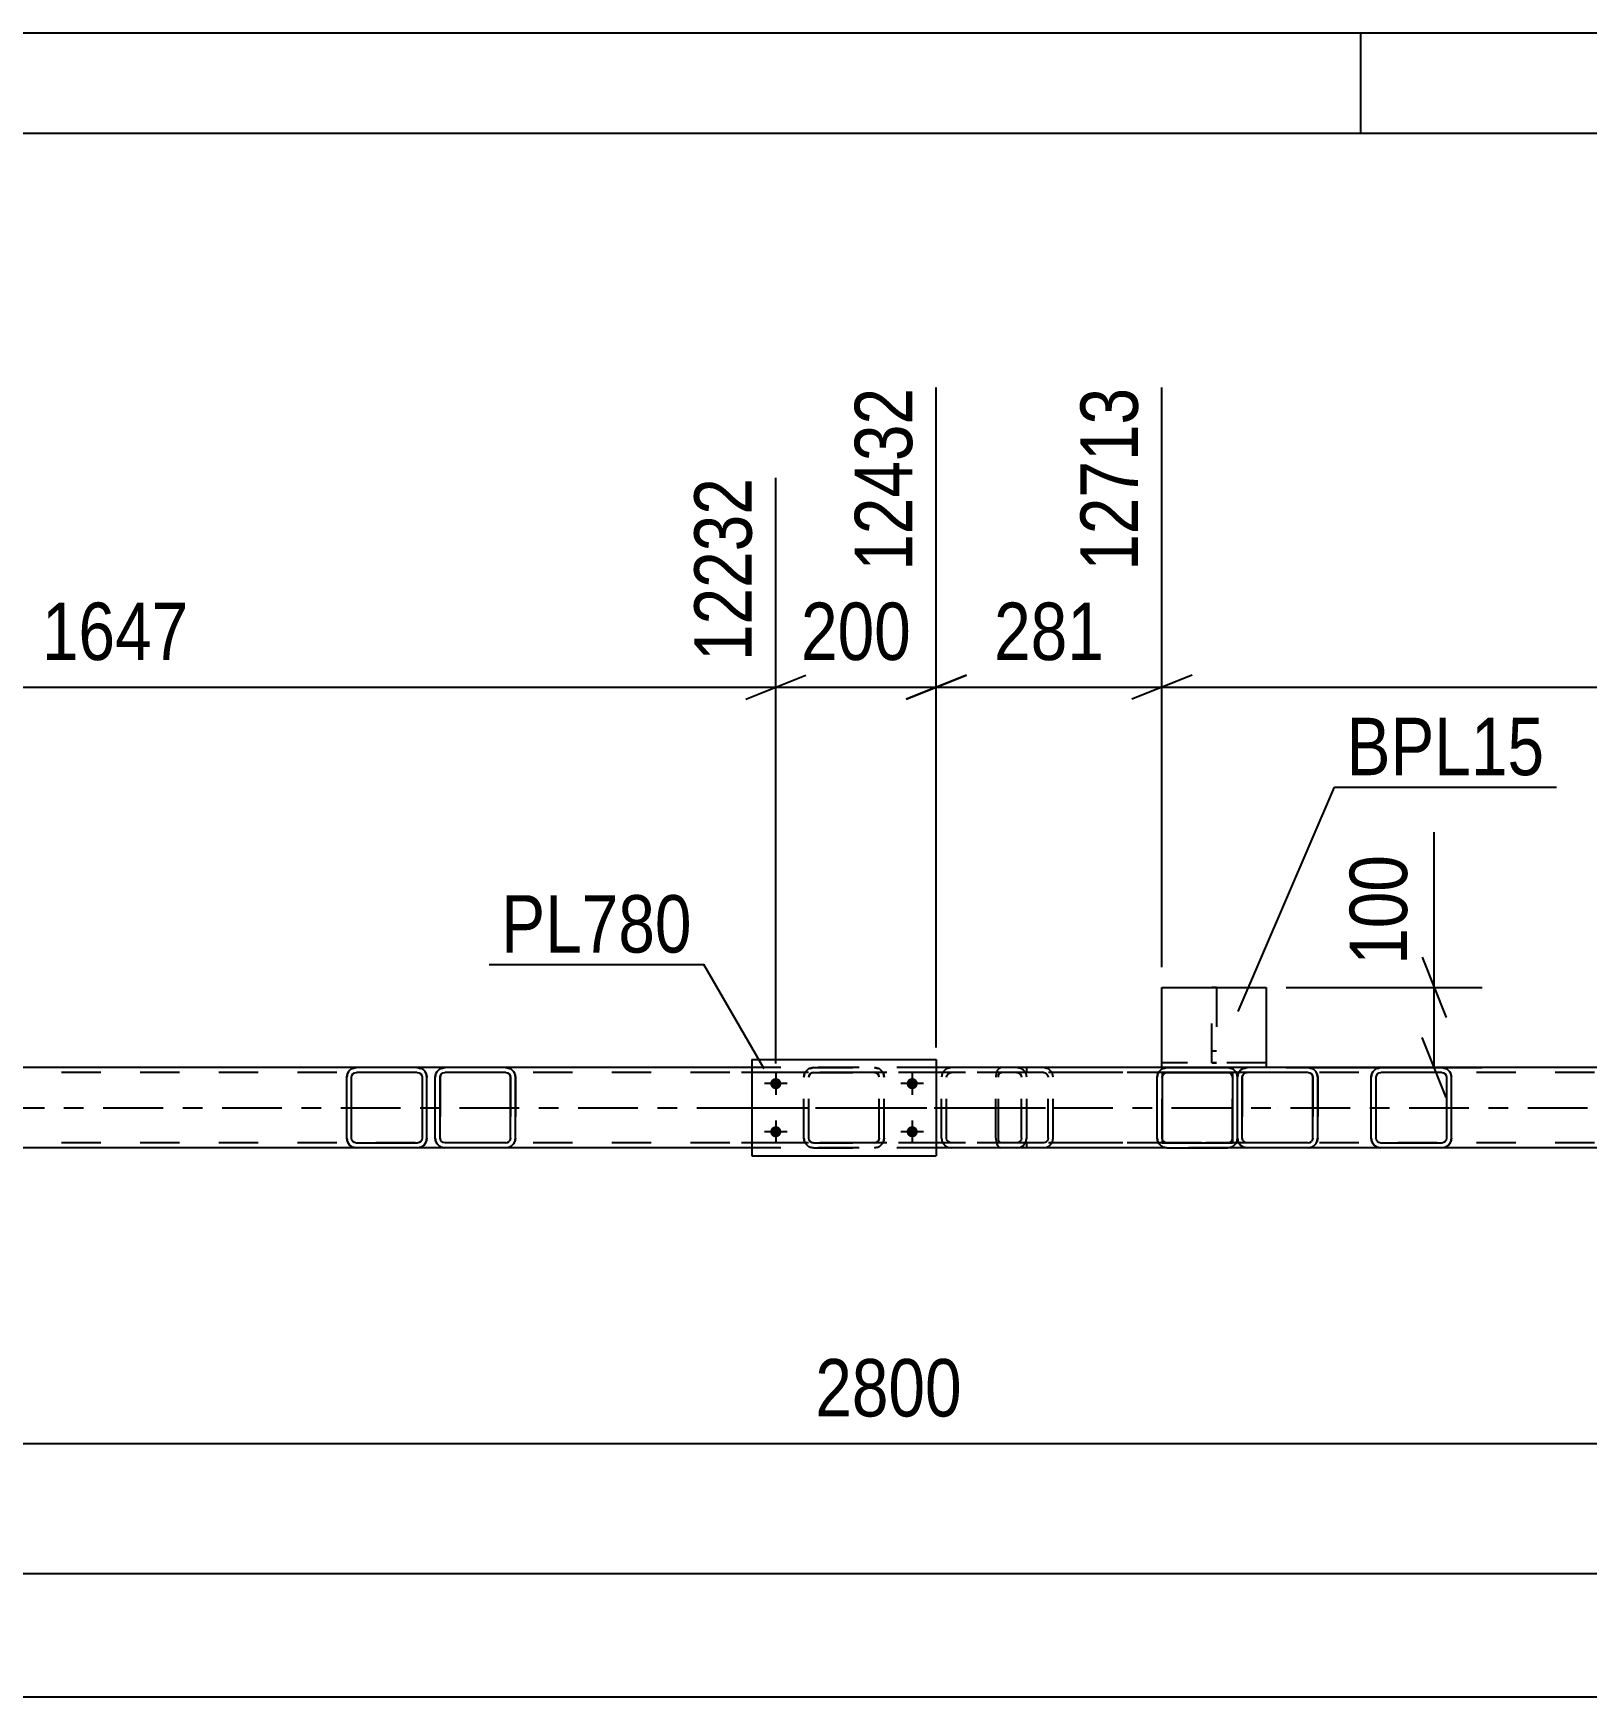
# Model space of a CAD drawing. Header units: millimetres. Extents: x -121 to 720, y -428 to 166.
# Drawn here: x 443.6 to 521, y 82.7 to 165.7 of the extents above; entities that cross this region are included whole.
import ezdxf

# ---------------------------------------------------------------- set-up
doc = ezdxf.new("R2010")
doc.units = ezdxf.units.MM
doc.linetypes.add('DXK_LINE_DOT2', pattern=[3.9198, 1.9599, -1.9599])
doc.linetypes.add('DXK_LINE_DOT3', pattern=[5.9187, 2.979, -0.9799, 0.9799, -0.9799])
doc.styles.add('Arial Narrow', font='ARIALN.TTF', dxfattribs={"height": 0.2})

# ---------------------------------------------------------------- blocks, each defined once
blk = doc.blocks.new('Unknown-318895430-1135')
at = {"color": 5, "linetype": 'Continuous'}
for p, q in [((719.765, 165.693), (-121.235, 165.693)), ((509.765, 160.693), (509.765, 165.693)), ((714.765, 160.693), (-116.235, 160.693))]:
    blk.add_line(p, q, dxfattribs=at)
blk = doc.blocks.new('Part-318895430-2291 - 2146')
at = {"color": 7, "linetype": 'DXK_LINE_DOT2'}
for p, q in [((491.584, 113.812), (491.563, 113.629)), ((491.643, 113.968), (491.584, 113.812)), ((491.731, 114.072), (491.643, 113.968)), ((491.699, 113.629), (491.709, 113.72)), ((491.709, 113.72), (491.738, 113.798)), ((491.834, 114.109), (491.731, 114.072)), ((491.738, 113.798), (491.782, 113.85)), ((491.782, 113.85), (491.834, 113.869)), ((503.991, 114.109), (491.834, 114.109)), ((503.991, 113.869), (491.834, 113.869)), ((493.11, 113.869), (493.11, 114.109)), ((494.118, 114.072), (493.925, 114.109)), ((493.925, 113.869), (494.022, 113.85)), ((494.022, 113.85), (494.103, 113.798)), ((494.103, 113.798), (494.158, 113.72)), ((494.158, 113.72), (494.177, 113.629)), ((494.393, 113.798), (494.39, 113.812)), ((494.428, 113.629), (494.393, 113.798)), ((491.563, 110.589), (491.563, 113.629)), ((491.699, 110.589), (491.699, 113.629)), ((494.177, 110.589), (494.177, 113.629)), ((494.428, 110.589), (494.428, 113.629)), ((491.563, 110.589), (491.584, 110.405)), ((491.584, 110.405), (491.643, 110.249)), ((491.709, 110.497), (491.699, 110.589)), ((491.738, 110.419), (491.709, 110.497)), ((491.782, 110.367), (491.738, 110.419)), ((491.834, 110.349), (491.782, 110.367)), ((503.991, 110.349), (491.834, 110.349)), ((493.11, 110.109), (493.11, 110.349)), ((494.022, 110.367), (493.925, 110.349)), ((494.103, 110.419), (494.022, 110.367)), ((494.158, 110.497), (494.103, 110.419)), ((494.177, 110.589), (494.158, 110.497)), ((494.39, 110.405), (494.428, 110.589)), ((491.643, 110.249), (491.731, 110.145)), ((491.731, 110.145), (491.834, 110.109)), ((503.991, 110.109), (491.834, 110.109)), ((493.925, 110.109), (494.118, 110.145))]:
    blk.add_line(p, q, dxfattribs=at)
for centre, start, end in [((493.94, 113.613), 23.84941, 68.8059), ((493.94, 110.604), 291.1941, 336.15059)]:
    blk.add_arc(centre, 0.492, start, end, dxfattribs=at)
blk = doc.blocks.new('Bolt-318895430-2246 - 2146')
at = {"linetype": 'Continuous'}
for points in [[(480.598, 113.029, -1), (480.598, 113.589, -1)], [(487.398, 113.029, -1), (487.398, 113.589, -1)], [(480.598, 110.629, -1), (480.598, 111.189, -1)], [(487.398, 110.629, -1), (487.398, 111.189, -1)]]:
    blk.add_hatch(color=1, dxfattribs=at).paths.add_polyline_path(points)
at = {"color": 1, "linetype": 'Continuous'}
for p, q in [((480.598, 113.869), (480.598, 112.749)), ((487.398, 113.869), (487.398, 112.749)), ((481.158, 113.309), (480.038, 113.309)), ((487.958, 113.309), (486.838, 113.309)), ((480.598, 111.469), (480.598, 110.349)), ((487.398, 111.469), (487.398, 110.349)), ((481.158, 110.909), (480.038, 110.909)), ((487.958, 110.909), (486.838, 110.909))]:
    blk.add_line(p, q, dxfattribs=at)
blk = doc.blocks.new('Part-318895430-2213 - 2146')
at = {"color": 2, "linetype": 'Continuous'}
for p, q in [((499.652, 113.812), (499.616, 113.629)), ((500.096, 114.109), (499.912, 114.072)), ((500.096, 114.109), (503.136, 114.109)), ((500.096, 114.109), (500.096, 114.109)), ((503.136, 114.109), (503.136, 114.109)), ((503.319, 114.072), (503.136, 114.109)), ((503.616, 113.629), (503.579, 113.812)), ((499.616, 110.589), (499.616, 113.629)), ((499.616, 110.589), (499.652, 110.405)), ((503.579, 110.405), (503.616, 110.589)), ((499.912, 110.145), (500.096, 110.109)), ((500.096, 110.109), (503.136, 110.109)), ((500.096, 110.109), (500.096, 110.109)), ((503.136, 110.109), (503.319, 110.145)), ((503.136, 110.109), (503.136, 110.109))]:
    blk.add_line(p, q, dxfattribs=at)
at = {"color": 7, "linetype": 'DXK_LINE_DOT2'}
for p, q in [((499.616, 113.629), (499.652, 113.812)), ((499.856, 113.629), (499.874, 113.72)), ((499.874, 113.72), (499.856, 113.629)), ((499.874, 113.72), (499.926, 113.798)), ((499.926, 113.798), (499.874, 113.72)), ((499.912, 114.072), (500.096, 114.109)), ((499.926, 113.798), (500.004, 113.85)), ((500.004, 113.85), (499.926, 113.798)), ((500.004, 113.85), (500.096, 113.869)), ((500.096, 113.869), (500.004, 113.85)), ((500.096, 114.109), (503.136, 114.109)), ((500.096, 113.869), (503.136, 113.869)), ((500.096, 113.869), (500.096, 113.869)), ((503.136, 113.869), (500.096, 113.869)), ((503.136, 114.109), (503.319, 114.072)), ((503.136, 113.869), (503.136, 113.869)), ((503.136, 113.869), (503.228, 113.85)), ((503.228, 113.85), (503.136, 113.869)), ((503.228, 113.85), (503.305, 113.798)), ((503.305, 113.798), (503.228, 113.85)), ((503.305, 113.798), (503.357, 113.72)), ((503.357, 113.72), (503.305, 113.798)), ((503.376, 113.629), (503.357, 113.72)), ((503.579, 113.812), (503.616, 113.629)), ((499.856, 110.589), (499.856, 113.629)), ((503.376, 110.589), (503.376, 113.629)), ((503.616, 110.589), (503.616, 113.629)), ((499.652, 110.405), (499.616, 110.589)), ((499.874, 110.497), (499.856, 110.589)), ((499.926, 110.419), (499.874, 110.497)), ((499.874, 110.497), (499.926, 110.419)), ((500.004, 110.367), (499.926, 110.419)), ((499.926, 110.419), (500.004, 110.367)), ((500.096, 110.349), (500.004, 110.367)), ((500.004, 110.367), (500.096, 110.349)), ((500.096, 110.349), (503.136, 110.349)), ((500.096, 110.349), (500.096, 110.349)), ((500.096, 110.349), (503.136, 110.349)), ((503.228, 110.367), (503.136, 110.349)), ((503.136, 110.349), (503.228, 110.367)), ((503.136, 110.349), (503.136, 110.349)), ((503.305, 110.419), (503.228, 110.367)), ((503.228, 110.367), (503.305, 110.419)), ((503.357, 110.497), (503.305, 110.419)), ((503.305, 110.419), (503.357, 110.497)), ((503.376, 110.589), (503.357, 110.497)), ((503.357, 110.497), (503.376, 110.589)), ((503.616, 110.589), (503.579, 110.405)), ((500.096, 110.109), (499.912, 110.145)), ((500.096, 110.109), (503.136, 110.109)), ((503.319, 110.145), (503.136, 110.109))]:
    blk.add_line(p, q, dxfattribs=at)
at = {"color": 7, "linetype": 'DXK_LINE_DOT3'}
blk.add_line((501.616, 112.109), (501.616, 112.109), dxfattribs=at)
at = {"color": 2, "linetype": 'Continuous'}
for centre, start, end in [((500.096, 113.629), 112.5, 157.5), ((503.136, 113.629), 22.5, 67.5), ((500.096, 110.589), 202.5, 247.5), ((503.136, 110.589), 292.5, 337.5)]:
    blk.add_arc(centre, 0.48, start, end, dxfattribs=at)
at = {"color": 7, "linetype": 'DXK_LINE_DOT2'}
for centre, start, end in [((500.096, 113.629), 112.5, 157.5), ((503.136, 113.629), 22.5, 67.5), ((500.096, 110.589), 202.5, 247.5), ((503.136, 110.589), 292.5, 337.5)]:
    blk.add_arc(centre, 0.48, start, end, dxfattribs=at)
blk = doc.blocks.new('Part-318895430-2218 - 2146')
at = {"color": 2, "linetype": 'Continuous'}
for p, q in [((479.398, 114.509), (479.398, 109.709)), ((479.398, 114.509), (488.598, 114.509)), ((488.598, 114.509), (488.598, 109.709)), ((479.398, 109.709), (488.598, 109.709))]:
    blk.add_line(p, q, dxfattribs=at)
blk = doc.blocks.new('Part-318895430-2219 - 2146')
at = {"color": 2, "linetype": 'Continuous'}
for p, q in [((510.321, 113.811), (510.284, 113.627)), ((510.524, 113.627), (510.542, 113.719)), ((510.542, 113.719), (510.594, 113.797)), ((510.764, 114.107), (510.58, 114.071)), ((510.594, 113.797), (510.672, 113.849)), ((510.672, 113.849), (510.764, 113.867)), ((513.804, 114.107), (510.764, 114.107)), ((513.804, 113.867), (510.764, 113.867)), ((513.988, 114.071), (513.804, 114.107)), ((513.804, 113.867), (513.896, 113.849)), ((513.896, 113.849), (513.974, 113.797)), ((513.974, 113.797), (514.026, 113.719)), ((514.026, 113.719), (514.044, 113.627)), ((514.284, 113.627), (514.247, 113.811)), ((510.284, 110.587), (510.284, 113.627)), ((510.524, 110.587), (510.524, 113.627)), ((514.044, 113.627), (514.044, 110.587)), ((514.284, 110.587), (514.284, 113.627)), ((510.284, 110.587), (510.321, 110.403)), ((510.542, 110.495), (510.524, 110.587)), ((510.594, 110.417), (510.542, 110.495)), ((510.672, 110.365), (510.594, 110.417)), ((510.764, 110.347), (510.672, 110.365)), ((513.804, 110.347), (510.764, 110.347)), ((513.896, 110.365), (513.804, 110.347)), ((513.974, 110.417), (513.896, 110.365)), ((514.026, 110.495), (513.974, 110.417)), ((514.044, 110.587), (514.026, 110.495)), ((514.247, 110.403), (514.284, 110.587)), ((510.58, 110.144), (510.764, 110.107)), ((513.804, 110.107), (510.764, 110.107)), ((513.804, 110.107), (513.988, 110.144))]:
    blk.add_line(p, q, dxfattribs=at)
at = {"color": 7, "linetype": 'DXK_LINE_DOT2'}
for p, q in [((510.284, 113.627), (510.291, 113.662)), ((510.291, 113.662), (510.321, 113.811)), ((510.58, 114.071), (510.764, 114.107)), ((513.804, 114.107), (513.988, 114.071)), ((514.247, 113.811), (514.277, 113.662)), ((514.277, 113.662), (514.284, 113.627)), ((510.321, 110.403), (510.284, 110.587)), ((514.284, 110.587), (514.247, 110.403)), ((510.764, 110.107), (510.58, 110.144)), ((513.988, 110.144), (513.804, 110.107))]:
    blk.add_line(p, q, dxfattribs=at)
at = {"color": 7, "linetype": 'DXK_LINE_DOT3'}
blk.add_line((512.284, 112.107), (512.284, 112.107), dxfattribs=at)
at = {"color": 2, "linetype": 'Continuous'}
for centre, start, end in [((510.764, 113.627), 112.5, 157.5), ((513.804, 113.627), 22.5, 67.5), ((510.764, 110.587), 202.5, 247.5), ((513.804, 110.587), 292.5, 337.5)]:
    blk.add_arc(centre, 0.48, start, end, dxfattribs=at)
at = {"color": 7, "linetype": 'DXK_LINE_DOT2'}
for centre, start, end in [((510.764, 113.627), 112.5, 157.5), ((513.804, 113.627), 22.5, 67.5), ((510.764, 110.587), 202.5, 247.5), ((513.804, 110.587), 292.5, 337.5)]:
    blk.add_arc(centre, 0.48, start, end, dxfattribs=at)
blk = doc.blocks.new('Part-318895430-2279 - 2146')
at = {"color": 7, "linetype": 'DXK_LINE_DOT2'}
for p, q in [((492.6, 114.109), (477.611, 114.109)), ((492.6, 113.869), (477.611, 113.869)), ((488.89, 113.798), (488.854, 113.629)), ((488.893, 113.812), (488.89, 113.798)), ((489.109, 113.629), (489.129, 113.72)), ((489.129, 113.72), (489.184, 113.798)), ((489.365, 114.109), (489.169, 114.072)), ((489.184, 113.798), (489.267, 113.85)), ((489.267, 113.85), (489.365, 113.869)), ((492.795, 114.072), (492.6, 114.109)), ((492.6, 113.869), (492.697, 113.85)), ((492.697, 113.85), (492.78, 113.798)), ((492.78, 113.798), (492.836, 113.72)), ((492.836, 113.72), (492.855, 113.629)), ((493.074, 113.798), (493.072, 113.812)), ((493.11, 113.629), (493.074, 113.798)), ((488.854, 110.589), (488.854, 113.629)), ((489.109, 110.589), (489.109, 113.629)), ((492.855, 110.589), (492.855, 113.629)), ((493.11, 110.589), (493.11, 113.629)), ((492.6, 110.349), (477.611, 110.349)), ((488.854, 110.589), (488.893, 110.405)), ((489.129, 110.497), (489.109, 110.589)), ((489.184, 110.419), (489.129, 110.497)), ((489.267, 110.367), (489.184, 110.419)), ((489.365, 110.349), (489.267, 110.367)), ((492.697, 110.367), (492.6, 110.349)), ((492.78, 110.419), (492.697, 110.367)), ((492.836, 110.497), (492.78, 110.419)), ((492.855, 110.589), (492.836, 110.497)), ((493.072, 110.405), (493.11, 110.589)), ((492.6, 110.109), (477.611, 110.109)), ((489.169, 110.145), (489.365, 110.109)), ((492.6, 110.109), (492.795, 110.145))]:
    blk.add_line(p, q, dxfattribs=at)
at = {"color": 7, "linetype": 'DXK_LINE_DOT3'}
blk.add_line((479.229, 112.109), (494.402, 112.109), dxfattribs=at)
at = {"color": 7, "linetype": 'DXK_LINE_DOT2'}
for centre, start, end in [((489.345, 113.608), 110.75831, 155.68004), ((492.619, 113.608), 24.31996, 69.24168), ((489.345, 110.609), 204.31996, 249.24168), ((492.619, 110.609), 290.75831, 335.68004)]:
    blk.add_arc(centre, 0.496, start, end, dxfattribs=at)
blk = doc.blocks.new('Part-318895430-2337 - 2146')
at = {"color": 2, "linetype": 'Continuous'}
for p, q in [((459.24, 113.811), (459.204, 113.627)), ((459.444, 113.627), (459.462, 113.719)), ((459.462, 113.719), (459.514, 113.797)), ((459.684, 114.107), (459.5, 114.071)), ((459.514, 113.797), (459.592, 113.849)), ((459.592, 113.849), (459.684, 113.867)), ((462.724, 114.107), (459.684, 114.107)), ((462.724, 113.867), (459.684, 113.867)), ((462.907, 114.071), (462.724, 114.107)), ((462.724, 113.867), (462.815, 113.849)), ((462.815, 113.849), (462.893, 113.797)), ((462.893, 113.797), (462.945, 113.719)), ((462.945, 113.719), (462.964, 113.627)), ((463.204, 113.627), (463.167, 113.811)), ((459.204, 110.587), (459.204, 113.627)), ((459.444, 110.587), (459.444, 113.627)), ((462.964, 113.627), (462.964, 110.587)), ((463.204, 110.587), (463.204, 113.627)), ((459.204, 110.587), (459.24, 110.403)), ((459.462, 110.495), (459.444, 110.587)), ((459.514, 110.417), (459.462, 110.495)), ((459.592, 110.365), (459.514, 110.417)), ((459.684, 110.347), (459.592, 110.365)), ((462.724, 110.347), (459.684, 110.347)), ((462.815, 110.365), (462.724, 110.347)), ((462.893, 110.417), (462.815, 110.365)), ((462.945, 110.495), (462.893, 110.417)), ((462.964, 110.587), (462.945, 110.495)), ((463.167, 110.403), (463.204, 110.587)), ((459.5, 110.144), (459.684, 110.107)), ((462.724, 110.107), (459.684, 110.107)), ((462.724, 110.107), (462.907, 110.144))]:
    blk.add_line(p, q, dxfattribs=at)
at = {"color": 7, "linetype": 'DXK_LINE_DOT2'}
for p, q in [((459.209, 113.654), (459.24, 113.811)), ((459.5, 114.071), (459.684, 114.107)), ((462.724, 114.107), (462.907, 114.071)), ((463.167, 113.811), (463.198, 113.654)), ((459.204, 113.627), (459.209, 113.654)), ((463.198, 113.654), (463.204, 113.627)), ((459.24, 110.403), (459.204, 110.587)), ((463.204, 110.587), (463.167, 110.403)), ((459.684, 110.107), (459.5, 110.144)), ((462.907, 110.144), (462.724, 110.107))]:
    blk.add_line(p, q, dxfattribs=at)
at = {"color": 7, "linetype": 'DXK_LINE_DOT3'}
blk.add_line((461.204, 112.107), (461.204, 112.107), dxfattribs=at)
at = {"color": 2, "linetype": 'Continuous'}
for centre, start, end in [((459.684, 113.627), 112.5, 157.5), ((462.724, 113.627), 22.5, 67.5), ((459.684, 110.587), 202.5, 247.5), ((462.724, 110.587), 292.5, 337.5)]:
    blk.add_arc(centre, 0.48, start, end, dxfattribs=at)
at = {"color": 7, "linetype": 'DXK_LINE_DOT2'}
for centre, start, end in [((459.684, 113.627), 112.5, 157.5), ((462.724, 113.627), 22.5, 67.5), ((459.684, 110.587), 202.5, 247.5), ((462.724, 110.587), 292.5, 337.5)]:
    blk.add_arc(centre, 0.48, start, end, dxfattribs=at)
blk = doc.blocks.new('Part-318895430-2401 - 2146')
at = {"color": 7, "linetype": 'DXK_LINE_DOT2'}
for p, q in [((481.998, 113.629), (482.034, 113.812)), ((482.034, 113.812), (481.998, 113.629)), ((482.238, 113.629), (482.256, 113.72)), ((482.256, 113.72), (482.238, 113.629)), ((482.256, 113.72), (482.308, 113.798)), ((482.308, 113.798), (482.256, 113.72)), ((482.294, 114.072), (482.478, 114.109)), ((482.478, 114.109), (482.294, 114.072)), ((482.308, 113.798), (482.386, 113.85)), ((482.386, 113.85), (482.308, 113.798)), ((482.386, 113.85), (482.478, 113.869)), ((482.478, 113.869), (482.386, 113.85)), ((482.478, 114.109), (485.518, 114.109)), ((482.478, 114.109), (482.478, 114.109)), ((482.478, 114.109), (485.518, 114.109)), ((482.478, 113.869), (485.518, 113.869)), ((482.478, 113.869), (482.478, 113.869)), ((485.518, 113.869), (482.478, 113.869)), ((485.518, 114.109), (485.518, 114.109)), ((485.518, 114.109), (485.701, 114.072)), ((485.701, 114.072), (485.518, 114.109)), ((485.518, 113.869), (485.518, 113.869)), ((485.518, 113.869), (485.61, 113.85)), ((485.61, 113.85), (485.518, 113.869)), ((485.61, 113.85), (485.687, 113.798)), ((485.687, 113.798), (485.61, 113.85)), ((485.687, 113.798), (485.739, 113.72)), ((485.739, 113.72), (485.687, 113.798)), ((485.758, 113.629), (485.739, 113.72)), ((485.961, 113.812), (485.998, 113.629)), ((485.998, 113.629), (485.961, 113.812)), ((481.998, 110.589), (481.998, 113.629)), ((482.238, 110.589), (482.238, 113.629)), ((485.758, 110.589), (485.758, 113.629)), ((485.998, 110.589), (485.998, 113.629)), ((482.034, 110.405), (481.998, 110.589)), ((481.998, 110.589), (482.034, 110.405)), ((482.256, 110.497), (482.238, 110.589)), ((482.308, 110.419), (482.256, 110.497)), ((482.256, 110.497), (482.308, 110.419)), ((482.386, 110.367), (482.308, 110.419)), ((482.308, 110.419), (482.386, 110.367)), ((482.478, 110.349), (482.386, 110.367)), ((482.386, 110.367), (482.478, 110.349)), ((482.478, 110.349), (485.518, 110.349)), ((482.478, 110.349), (482.478, 110.349)), ((482.478, 110.349), (485.518, 110.349)), ((485.61, 110.367), (485.518, 110.349)), ((485.518, 110.349), (485.61, 110.367)), ((485.518, 110.349), (485.518, 110.349)), ((485.687, 110.419), (485.61, 110.367)), ((485.61, 110.367), (485.687, 110.419)), ((485.739, 110.497), (485.687, 110.419)), ((485.687, 110.419), (485.739, 110.497)), ((485.758, 110.589), (485.739, 110.497)), ((485.739, 110.497), (485.758, 110.589)), ((485.998, 110.589), (485.961, 110.405)), ((485.961, 110.405), (485.998, 110.589)), ((482.478, 110.109), (482.294, 110.145)), ((482.294, 110.145), (482.478, 110.109)), ((482.478, 110.109), (485.518, 110.109)), ((482.478, 110.109), (482.478, 110.109)), ((482.478, 110.109), (485.518, 110.109)), ((485.701, 110.145), (485.518, 110.109)), ((485.518, 110.109), (485.701, 110.145)), ((485.518, 110.109), (485.518, 110.109))]:
    blk.add_line(p, q, dxfattribs=at)
at = {"color": 7, "linetype": 'DXK_LINE_DOT3'}
blk.add_line((483.998, 112.109), (483.998, 112.109), dxfattribs=at)
at = {"color": 7, "linetype": 'DXK_LINE_DOT2'}
for centre, start, end in [((482.478, 113.629), 112.5, 157.5), ((482.478, 113.629), 112.5, 157.5), ((485.518, 113.629), 22.5, 67.5), ((485.518, 113.629), 22.5, 67.5), ((482.478, 110.589), 202.5, 247.5), ((482.478, 110.589), 202.5, 247.5), ((485.518, 110.589), 292.5, 337.5), ((485.518, 110.589), 292.5, 337.5)]:
    blk.add_arc(centre, 0.48, start, end, dxfattribs=at)
blk = doc.blocks.new('Part-318895430-2463 - 2146')
at = {"color": 2, "linetype": 'Continuous'}
for p, q in [((463.653, 113.812), (463.616, 113.629)), ((463.856, 113.629), (463.874, 113.72)), ((463.874, 113.72), (463.927, 113.798)), ((464.096, 114.109), (463.913, 114.072)), ((463.927, 113.798), (464.004, 113.85)), ((464.004, 113.85), (464.096, 113.869)), ((467.136, 114.109), (464.096, 114.109)), ((467.136, 113.869), (464.096, 113.869)), ((467.32, 114.072), (467.136, 114.109)), ((467.136, 113.869), (467.228, 113.85)), ((467.228, 113.85), (467.306, 113.798)), ((467.306, 113.798), (467.358, 113.72)), ((467.358, 113.72), (467.376, 113.629)), ((467.616, 113.629), (467.58, 113.812)), ((463.616, 110.589), (463.616, 113.629)), ((463.616, 113.629), (463.616, 113.629)), ((463.856, 110.589), (463.856, 113.629)), ((463.856, 113.629), (463.856, 113.629)), ((467.376, 110.589), (467.376, 113.629)), ((467.376, 113.629), (467.376, 113.629)), ((467.616, 110.589), (467.616, 113.629)), ((467.616, 113.629), (467.616, 113.629)), ((463.616, 110.589), (463.616, 110.589)), ((463.616, 110.589), (463.653, 110.405)), ((463.856, 110.589), (463.856, 110.589)), ((463.874, 110.497), (463.856, 110.589)), ((463.874, 110.497), (463.927, 110.419)), ((463.927, 110.419), (464.004, 110.367)), ((464.096, 110.349), (464.004, 110.367)), ((467.136, 110.349), (464.096, 110.349)), ((467.136, 110.349), (467.228, 110.367)), ((467.228, 110.367), (467.306, 110.419)), ((467.358, 110.497), (467.306, 110.419)), ((467.376, 110.589), (467.358, 110.497)), ((467.376, 110.589), (467.376, 110.589)), ((467.58, 110.405), (467.616, 110.589)), ((467.616, 110.589), (467.616, 110.589)), ((463.913, 110.145), (464.096, 110.109)), ((467.136, 110.109), (464.096, 110.109)), ((467.136, 110.109), (467.32, 110.145))]:
    blk.add_line(p, q, dxfattribs=at)
at = {"color": 7, "linetype": 'DXK_LINE_DOT2'}
for p, q in [((463.616, 113.629), (463.653, 113.812)), ((463.874, 113.72), (463.856, 113.629)), ((463.874, 113.72), (463.874, 113.72)), ((463.913, 114.072), (464.096, 114.109)), ((463.927, 113.798), (463.927, 113.798)), ((464.004, 113.85), (464.004, 113.85)), ((467.136, 114.109), (467.32, 114.072)), ((467.136, 113.869), (467.136, 113.869)), ((467.228, 113.85), (467.228, 113.85)), ((467.306, 113.798), (467.306, 113.798)), ((467.376, 113.629), (467.358, 113.72)), ((467.58, 113.812), (467.616, 113.629)), ((463.616, 110.589), (463.616, 113.629)), ((463.856, 113.629), (463.856, 110.589)), ((467.376, 113.629), (467.376, 110.589)), ((467.616, 113.629), (467.616, 110.589)), ((463.653, 110.405), (463.616, 110.589)), ((463.856, 110.589), (463.874, 110.497)), ((463.874, 110.497), (463.874, 110.497)), ((467.136, 110.349), (467.136, 110.349)), ((467.358, 110.497), (467.376, 110.589)), ((467.616, 110.589), (467.58, 110.405)), ((464.096, 110.109), (463.913, 110.145)), ((467.32, 110.145), (467.136, 110.109))]:
    blk.add_line(p, q, dxfattribs=at)
at = {"color": 2, "linetype": 'Continuous'}
for centre, start, end in [((464.096, 113.629), 112.5, 157.5), ((467.136, 113.629), 22.5, 67.5), ((464.096, 110.589), 202.5, 247.5), ((467.136, 110.589), 292.5, 337.5)]:
    blk.add_arc(centre, 0.48, start, end, dxfattribs=at)
at = {"color": 7, "linetype": 'DXK_LINE_DOT2'}
for centre, start, end in [((464.096, 113.629), 112.5, 157.5), ((467.136, 113.629), 22.5, 67.5), ((464.096, 110.589), 202.5, 247.5), ((467.136, 110.589), 292.5, 337.5)]:
    blk.add_arc(centre, 0.48, start, end, dxfattribs=at)
blk = doc.blocks.new('Part-318895430-2469 - 2146')
at = {"color": 2, "linetype": 'Continuous'}
for p, q in [((499.856, 113.869), (499.856, 110.349)), ((499.856, 113.869), (503.376, 113.869)), ((503.376, 113.869), (503.376, 110.349)), ((499.856, 110.349), (503.376, 110.349))]:
    blk.add_line(p, q, dxfattribs=at)
blk = doc.blocks.new('Part-318895430-2472 - 2146')
at = {"color": 7, "linetype": 'DXK_LINE_DOT2'}
for p, q in [((502.331, 114.35), (502.331, 118.11)), ((502.571, 118.11), (502.331, 118.11)), ((502.571, 118.11), (502.571, 114.35)), ((502.331, 114.95), (502.571, 114.95)), ((502.331, 114.351), (502.571, 114.351)), ((502.571, 114.35), (502.331, 114.35))]:
    blk.add_line(p, q, dxfattribs=at)
blk = doc.blocks.new('Part-318895430-2487 - 2146')
at = {"color": 2, "linetype": 'Continuous'}
for p, q in [((499.851, 114.11), (499.851, 118.11)), ((499.851, 118.11), (505.051, 118.11)), ((505.051, 118.11), (505.051, 114.11)), ((499.851, 114.111), (499.851, 114.11)), ((505.051, 114.11), (499.851, 114.11)), ((505.051, 114.11), (505.051, 114.111))]:
    blk.add_line(p, q, dxfattribs=at)
at = {"color": 7, "linetype": 'DXK_LINE_DOT2'}
for p, q in [((505.051, 114.351), (499.851, 114.351)), ((499.851, 114.35), (499.851, 114.351)), ((505.051, 114.35), (499.851, 114.35)), ((499.851, 114.111), (499.851, 114.131)), ((505.051, 114.111), (499.851, 114.111)), ((505.051, 114.35), (505.051, 114.351)), ((505.051, 114.111), (505.051, 114.131))]:
    blk.add_line(p, q, dxfattribs=at)
blk = doc.blocks.new('Part-318895430-2488 - 2146')
at = {"color": 2, "linetype": 'Continuous'}
for p, q in [((503.652, 113.812), (503.616, 113.629)), ((503.856, 113.629), (503.874, 113.72)), ((503.874, 113.72), (503.926, 113.798)), ((504.096, 114.109), (503.912, 114.072)), ((503.926, 113.798), (504.004, 113.85)), ((504.004, 113.85), (504.096, 113.869)), ((507.136, 114.109), (504.096, 114.109)), ((507.136, 113.869), (504.096, 113.869)), ((507.319, 114.072), (507.136, 114.109)), ((507.136, 113.869), (507.228, 113.85)), ((507.228, 113.85), (507.305, 113.798)), ((507.305, 113.798), (507.357, 113.72)), ((507.357, 113.72), (507.376, 113.629)), ((507.616, 113.629), (507.579, 113.812)), ((503.616, 110.589), (503.616, 113.629)), ((503.616, 113.629), (503.616, 113.629)), ((503.856, 110.589), (503.856, 113.629)), ((503.856, 113.629), (503.856, 113.629)), ((507.376, 110.589), (507.376, 113.629)), ((507.376, 113.629), (507.376, 113.629)), ((507.616, 110.589), (507.616, 113.629)), ((507.616, 113.629), (507.616, 113.629)), ((503.616, 110.589), (503.616, 110.589)), ((503.616, 110.589), (503.652, 110.405)), ((503.856, 110.589), (503.856, 110.589)), ((503.874, 110.497), (503.856, 110.589)), ((503.874, 110.497), (503.926, 110.419)), ((503.926, 110.419), (504.004, 110.367)), ((504.096, 110.349), (504.004, 110.367)), ((507.136, 110.349), (504.096, 110.349)), ((507.136, 110.349), (507.228, 110.367)), ((507.228, 110.367), (507.305, 110.419)), ((507.357, 110.497), (507.305, 110.419)), ((507.376, 110.589), (507.357, 110.497)), ((507.376, 110.589), (507.376, 110.589)), ((507.579, 110.405), (507.616, 110.589)), ((507.616, 110.589), (507.616, 110.589)), ((503.912, 110.145), (504.096, 110.109)), ((507.136, 110.109), (504.096, 110.109)), ((507.136, 110.109), (507.319, 110.145))]:
    blk.add_line(p, q, dxfattribs=at)
at = {"color": 7, "linetype": 'DXK_LINE_DOT2'}
for p, q in [((503.616, 113.629), (503.652, 113.812)), ((503.874, 113.72), (503.856, 113.629)), ((503.874, 113.72), (503.874, 113.72)), ((503.912, 114.072), (504.096, 114.109)), ((503.926, 113.798), (503.926, 113.798)), ((504.004, 113.85), (504.004, 113.85)), ((507.136, 114.109), (507.319, 114.072)), ((507.136, 113.869), (507.136, 113.869)), ((507.228, 113.85), (507.228, 113.85)), ((507.305, 113.798), (507.305, 113.798)), ((507.376, 113.629), (507.357, 113.72)), ((507.579, 113.812), (507.616, 113.629)), ((503.616, 110.589), (503.616, 113.629)), ((503.856, 113.629), (503.856, 110.589)), ((507.376, 113.629), (507.376, 110.589)), ((507.616, 113.629), (507.616, 110.589)), ((503.652, 110.405), (503.616, 110.589)), ((503.856, 110.589), (503.874, 110.497)), ((503.874, 110.497), (503.874, 110.497)), ((507.136, 110.349), (507.136, 110.349)), ((507.357, 110.497), (507.376, 110.589)), ((507.616, 110.589), (507.579, 110.405)), ((504.096, 110.109), (503.912, 110.145)), ((507.319, 110.145), (507.136, 110.109))]:
    blk.add_line(p, q, dxfattribs=at)
at = {"color": 7, "linetype": 'DXK_LINE_DOT3'}
blk.add_line((505.616, 112.109), (505.616, 112.109), dxfattribs=at)
at = {"color": 2, "linetype": 'Continuous'}
for centre, start, end in [((504.096, 113.629), 112.5, 157.5), ((507.136, 113.629), 22.5, 67.5), ((504.096, 110.589), 202.5, 247.5), ((507.136, 110.589), 292.5, 337.5)]:
    blk.add_arc(centre, 0.48, start, end, dxfattribs=at)
at = {"color": 7, "linetype": 'DXK_LINE_DOT2'}
for centre, start, end in [((504.096, 113.629), 112.5, 157.5), ((507.136, 113.629), 22.5, 67.5), ((504.096, 110.589), 202.5, 247.5), ((507.136, 110.589), 292.5, 337.5)]:
    blk.add_arc(centre, 0.48, start, end, dxfattribs=at)
blk = doc.blocks.new('Part-318895430-2507 - 2146')
at = {"color": 7, "linetype": 'DXK_LINE_DOT2'}
for p, q in [((599.816, 113.869), (-8.673, 113.869)), ((467.136, 114.109), (464.096, 114.109)), ((488.598, 114.109), (479.398, 114.109)), ((503.136, 114.109), (500.096, 114.109)), ((507.136, 114.109), (504.096, 114.109)), ((599.816, 110.349), (-8.673, 110.349)), ((462.731, 110.109), (459.677, 110.109)), ((467.136, 110.109), (464.096, 110.109)), ((488.598, 110.109), (479.398, 110.109)), ((503.136, 110.109), (500.096, 110.109)), ((507.136, 110.109), (504.096, 110.109)), ((513.811, 110.109), (510.757, 110.109))]:
    blk.add_line(p, q, dxfattribs=at)
at = {"color": 2, "linetype": 'Continuous'}
for p, q in [((464.096, 114.109), (430.222, 114.109)), ((479.398, 114.109), (467.136, 114.109)), ((500.096, 114.109), (488.598, 114.109)), ((504.096, 114.109), (503.136, 114.109)), ((541.021, 114.109), (507.136, 114.109)), ((459.677, 110.109), (430.222, 110.109)), ((464.096, 110.109), (462.731, 110.109)), ((479.398, 110.109), (467.136, 110.109)), ((500.096, 110.109), (488.598, 110.109)), ((504.096, 110.109), (503.136, 110.109)), ((510.757, 110.109), (507.136, 110.109)), ((541.021, 110.109), (513.811, 110.109))]:
    blk.add_line(p, q, dxfattribs=at)
at = {"color": 7, "linetype": 'DXK_LINE_DOT3'}
blk.add_line((-8.673, 112.109), (599.816, 112.109), dxfattribs=at)
blk = doc.blocks.new('StraightDimension-318895430-22156 - 2146')
at = {"color": 7, "linetype": 'Continuous'}
for p, q in [((488.598, 115.109), (488.598, 148.025)), ((499.851, 119.11), (499.851, 148.025)), ((487.098, 132.485), (490.098, 133.685)), ((501.351, 133.685), (498.351, 132.485)), ((488.598, 133.085), (499.851, 133.085))]:
    blk.add_line(p, q, dxfattribs=at)
at = {"color": 0}
blk.add_wipeout([(497.566, 133.835), (497.566, 138.035), (490.882, 138.035), (490.882, 133.835)], dxfattribs=at)
at = {"color": 3, "style": 'Arial Narrow'}
blk.add_text('281', height=2.8633, dxfattribs=at).set_placement((491.482, 134.435))
at = {"color": 0, "linetype": 'Continuous'}
blk.add_wipeout([(499.251, 148.625), (495.051, 148.625), (495.051, 138.285), (499.251, 138.285)], dxfattribs=at)
at = {"color": 3, "linetype": 'Continuous', "style": 'Arial Narrow'}
blk.add_text('12713', height=2.8633, rotation=90.00021, dxfattribs=at).set_placement((498.651, 138.885))
blk = doc.blocks.new('StraightDimension-318895430-2563 - 2146')
at = {"color": 7, "linetype": 'Continuous'}
blk.add_line((-8.673, 88.876), (638.455, 88.876), dxfattribs=at)
blk = doc.blocks.new('StraightDimension-318895430-2584 - 2146')
at = {"color": 7, "linetype": 'Continuous'}
blk.add_line((-9.313, 82.732), (639.095, 82.732), dxfattribs=at)
blk = doc.blocks.new('StraightDimension-318895430-3344 - 2146')
at = {"color": 7, "linetype": 'Continuous'}
for p, q in [((513.424, 118.11), (513.424, 125.845)), ((513.424, 118.11), (513.424, 125.845)), ((512.824, 119.61), (514.024, 116.61)), ((506.051, 118.11), (515.824, 118.11)), ((513.424, 114.11), (513.424, 118.11)), ((514.024, 112.61), (512.824, 115.61)), ((506.051, 114.11), (515.824, 114.11))]:
    blk.add_line(p, q, dxfattribs=at)
at = {"color": 0}
blk.add_wipeout([(512.673, 125.32), (508.473, 125.32), (508.474, 118.635), (512.674, 118.635)], dxfattribs=at)
at = {"color": 3, "style": 'Arial Narrow'}
blk.add_text('100', height=2.8633, rotation=90.00021, dxfattribs=at).set_placement((512.074, 119.235))
blk = doc.blocks.new('StraightDimension-318895430-22157 - 2146')
at = {"color": 7, "linetype": 'Continuous'}
for p, q in [((488.598, 115.109), (488.598, 148.025)), ((480.598, 114.309), (480.598, 143.525)), ((479.098, 132.485), (482.098, 133.685)), ((490.098, 133.685), (487.098, 132.485)), ((480.598, 133.085), (488.598, 133.085))]:
    blk.add_line(p, q, dxfattribs=at)
at = {"color": 0}
blk.add_wipeout([(487.94, 133.835), (487.94, 138.035), (481.255, 138.035), (481.255, 133.835)], dxfattribs=at)
at = {"color": 3, "style": 'Arial Narrow'}
blk.add_text('200', height=2.8633, dxfattribs=at).set_placement((481.855, 134.435))
at = {"color": 0, "linetype": 'Continuous'}
blk.add_wipeout([(487.998, 148.625), (483.798, 148.625), (483.798, 138.285), (487.998, 138.285)], dxfattribs=at)
at = {"color": 3, "linetype": 'Continuous', "style": 'Arial Narrow'}
blk.add_text('12432', height=2.8633, rotation=90.00021, dxfattribs=at).set_placement((487.398, 138.885))
blk = doc.blocks.new('StraightDimension-318895430-19512 - 2146')
at = {"color": 7, "linetype": 'Continuous'}
for p, q in [((542.221, 109.909), (542.221, 92.96)), ((430.222, 109.109), (430.222, 92.96)), ((431.722, 95.96), (428.722, 94.76)), ((540.721, 94.76), (543.721, 95.96)), ((430.222, 95.36), (542.221, 95.36))]:
    blk.add_line(p, q, dxfattribs=at)
at = {"color": 0}
blk.add_wipeout([(490.478, 96.11), (490.478, 100.31), (481.965, 100.31), (481.965, 96.11)], dxfattribs=at)
at = {"color": 3, "style": 'Arial Narrow'}
blk.add_text('2800', height=2.8633, dxfattribs=at).set_placement((482.565, 96.71))
blk = doc.blocks.new('StraightDimension-318895430-22155 - 2146')
at = {"color": 7, "linetype": 'Continuous'}
for p, q in [((499.851, 119.11), (499.851, 148.025)), ((559.964, 114.307), (559.964, 143.525)), ((501.351, 133.685), (498.351, 132.485)), ((558.464, 132.485), (561.464, 133.685)), ((499.851, 133.085), (559.964, 133.085))]:
    blk.add_line(p, q, dxfattribs=at)
at = {"color": 0}
blk.add_wipeout([(534.164, 133.835), (534.164, 138.035), (525.651, 138.035), (525.651, 133.835)], dxfattribs=at)
at = {"color": 3, "style": 'Arial Narrow'}
blk.add_text('1503', height=2.8633, dxfattribs=at).set_placement((526.251, 134.435))
at = {"color": 0, "linetype": 'Continuous'}
blk.add_wipeout([(559.364, 144.125), (555.164, 144.125), (555.164, 133.785), (559.364, 133.785)], dxfattribs=at)
at = {"color": 3, "linetype": 'Continuous', "style": 'Arial Narrow'}
blk.add_text('14216', height=2.8633, rotation=90.00021, dxfattribs=at).set_placement((558.764, 134.385))
blk = doc.blocks.new('StraightDimension-318895430-22158 - 2146')
at = {"color": 7, "linetype": 'Continuous'}
for p, q in [((414.723, 115.109), (414.723, 148.025)), ((480.598, 114.309), (480.598, 143.525)), ((416.223, 133.685), (413.223, 132.485)), ((479.098, 132.485), (482.098, 133.685)), ((414.723, 133.085), (480.598, 133.085))]:
    blk.add_line(p, q, dxfattribs=at)
at = {"color": 0}
blk.add_wipeout([(451.917, 133.835), (451.917, 138.035), (443.404, 138.035), (443.404, 133.835)], dxfattribs=at)
at = {"color": 3, "style": 'Arial Narrow'}
blk.add_text('1647', height=2.8633, dxfattribs=at).set_placement((444.004, 134.435))
at = {"color": 0, "linetype": 'Continuous'}
blk.add_wipeout([(479.998, 144.125), (475.798, 144.125), (475.798, 133.785), (479.998, 133.785)], dxfattribs=at)
at = {"color": 3, "linetype": 'Continuous', "style": 'Arial Narrow'}
blk.add_text('12232', height=2.8633, rotation=90.00021, dxfattribs=at).set_placement((479.398, 134.385))
blk = doc.blocks.new('Mark-318895430-2214 - 2146')
at = {"color": 30, "linetype": 'Continuous'}
for p in [(466.31, 119.245), (480.014, 114.049)]:
    blk.add_line(p, (477.014, 119.245), dxfattribs=at)
at = {"color": 0}
blk.add_wipeout([(476.414, 119.845), (476.414, 122.845), (466.91, 122.845), (466.91, 119.845)], dxfattribs=at)
blk.add_wipeout([(476.414, 119.845), (476.414, 122.845), (466.91, 122.845), (466.91, 119.845)], dxfattribs=at)
at = {"color": 3, "style": 'Arial Narrow'}
blk.add_text('PL780', height=2.8633, dxfattribs=at).set_placement((466.91, 119.845))
blk = doc.blocks.new('Mark-318895430-2483 - 2146')
at = {"color": 30, "linetype": 'Continuous'}
for p, q in [((503.649, 116.906), (508.457, 128.092)), ((508.457, 128.092), (519.525, 128.092))]:
    blk.add_line(p, q, dxfattribs=at)
at = {"color": 0}
blk.add_wipeout([(518.925, 128.692), (518.925, 131.692), (509.057, 131.692), (509.057, 128.692)], dxfattribs=at)
blk.add_wipeout([(518.925, 128.692), (518.925, 131.692), (509.057, 131.692), (509.057, 128.692)], dxfattribs=at)
at = {"color": 3, "style": 'Arial Narrow'}
blk.add_text('BPL15', height=2.8633, dxfattribs=at).set_placement((509.057, 128.692))

msp = doc.modelspace()

# ---------------------------------------------------------------- block references
for name in ['Unknown-318895430-1135', 'Part-318895430-2487 - 2146', 'Part-318895430-2472 - 2146', 'Part-318895430-2507 - 2146', 'Part-318895430-2218 - 2146', 'Part-318895430-2337 - 2146', 'Part-318895430-2463 - 2146', 'Part-318895430-2279 - 2146', 'Bolt-318895430-2246 - 2146', 'Part-318895430-2401 - 2146', 'Part-318895430-2291 - 2146', 'Part-318895430-2213 - 2146', 'Part-318895430-2469 - 2146', 'Part-318895430-2488 - 2146', 'Part-318895430-2219 - 2146']:
    msp.add_blockref(name, (0, 0))

# ---------------------------------------------------------------- next in the draw order: block references
for name in ['StraightDimension-318895430-22156 - 2146', 'StraightDimension-318895430-3344 - 2146', 'StraightDimension-318895430-2563 - 2146']:
    msp.add_blockref(name, (0, 0))

# ---------------------------------------------------------------- next in the draw order: block references
for name in ['StraightDimension-318895430-22157 - 2146', 'StraightDimension-318895430-22155 - 2146', 'StraightDimension-318895430-2584 - 2146']:
    msp.add_blockref(name, (0, 0))

# ---------------------------------------------------------------- next in the draw order: block references
for name in ['StraightDimension-318895430-22158 - 2146', 'Mark-318895430-2483 - 2146', 'StraightDimension-318895430-19512 - 2146']:
    msp.add_blockref(name, (0, 0))

# ---------------------------------------------------------------- next in the draw order: block references
msp.add_blockref('Mark-318895430-2214 - 2146', (0, 0))

doc.saveas('drawing.dxf')
